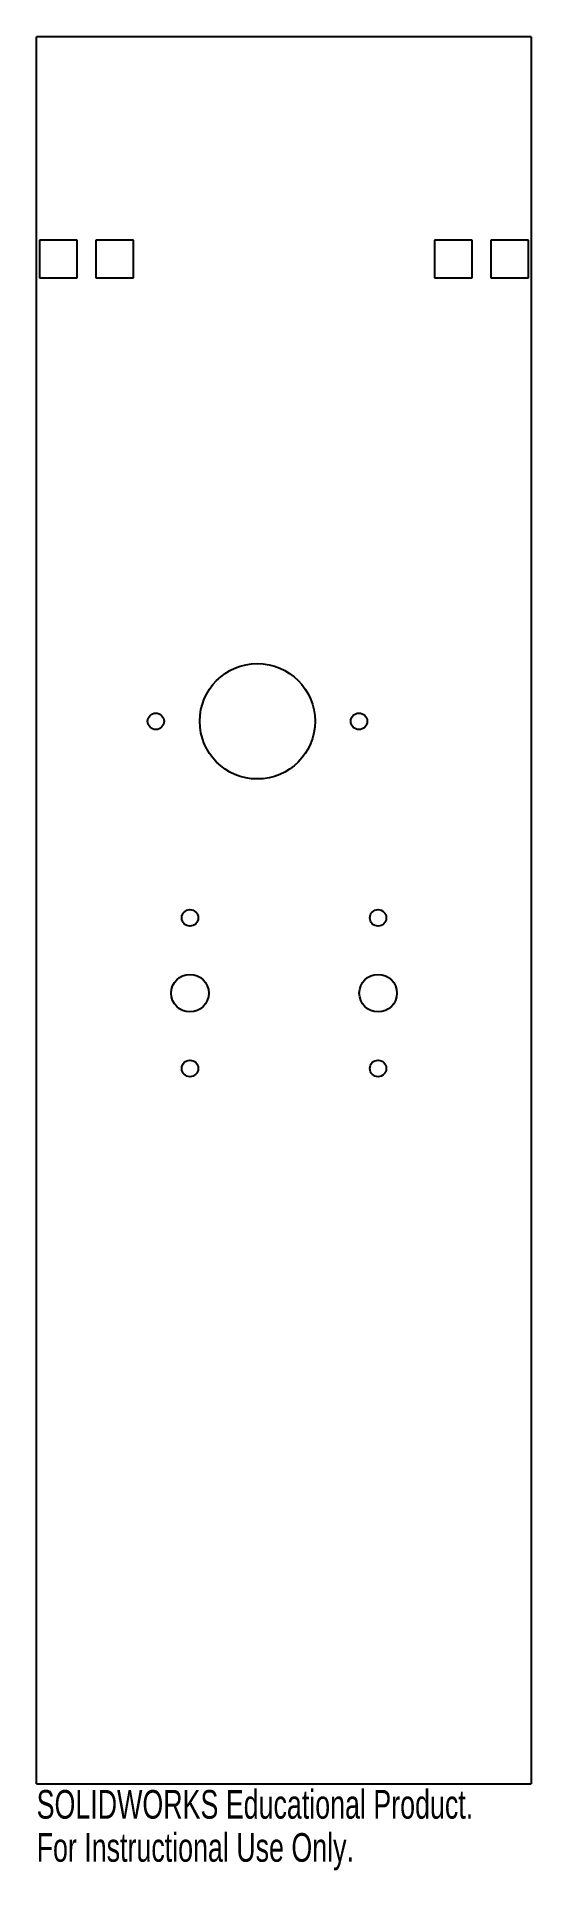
# Model space of a CAD drawing. Header units: inches. Extents: x 0.2 to 3.5, y -0.6 to 11.6.
import ezdxf

# ---------------------------------------------------------------- set-up
doc = ezdxf.new("R2010")
doc.units = ezdxf.units.IN
doc.header["$MEASUREMENT"] = 0
doc.styles.add('SLDTEXTSTYLE0', font='TXT', dxfattribs={"width": 0.7})

msp = doc.modelspace()

# ---------------------------------------------------------------- linework, layer by layer
at = {"color": 7, "linetype": 'Continuous', "lineweight": 25}
for p, q in [((0.25, 0), (0.25, 11.6)), ((3.537, 11.6), (0.25, 11.6)), ((3.537, 11.6), (3.537, 0)), ((0.519, 10.25), (0.269, 10.25)), ((0.269, 10.25), (0.269, 10)), ((0.519, 10), (0.519, 10.25)), ((0.644, 10.25), (0.644, 10)), ((0.894, 10.25), (0.644, 10.25)), ((0.894, 10), (0.894, 10.25)), ((3.144, 10.25), (2.894, 10.25)), ((2.894, 10.25), (2.894, 10)), ((3.144, 10), (3.144, 10.25)), ((3.269, 10.25), (3.269, 10)), ((3.519, 10.25), (3.269, 10.25)), ((3.519, 10), (3.519, 10.25)), ((0.269, 10), (0.519, 10)), ((0.644, 10), (0.894, 10)), ((2.894, 10), (3.144, 10)), ((3.269, 10), (3.519, 10)), ((0.25, 0), (3.537, 0))]:
    msp.add_line(p, q, dxfattribs=at)
for centre, radius in [((1.717, 7.055), 0.383), ((1.042, 7.055), 0.0547), ((2.392, 7.055), 0.0547), ((1.269, 5.75), 0.0547), ((2.519, 5.75), 0.0547), ((1.269, 5.25), 0.125), ((2.519, 5.25), 0.125), ((1.269, 4.75), 0.0547), ((2.519, 4.75), 0.0547)]:
    msp.add_circle(centre, radius, dxfattribs=at)

# ---------------------------------------------------------------- texts
at = {"color": 7, "linetype": 'Continuous', "char_height": 0.1903, "attachment_point": 1, "style": 'SLDTEXTSTYLE0'}
for s, insert in [('SOLIDWORKS Educational Product.', (0.25, -0.04)), ('For Instructional Use Only.', (0.25, -0.326))]:
    msp.add_mtext(s, dxfattribs=dict(at, insert=insert))

doc.saveas('drawing.dxf')
